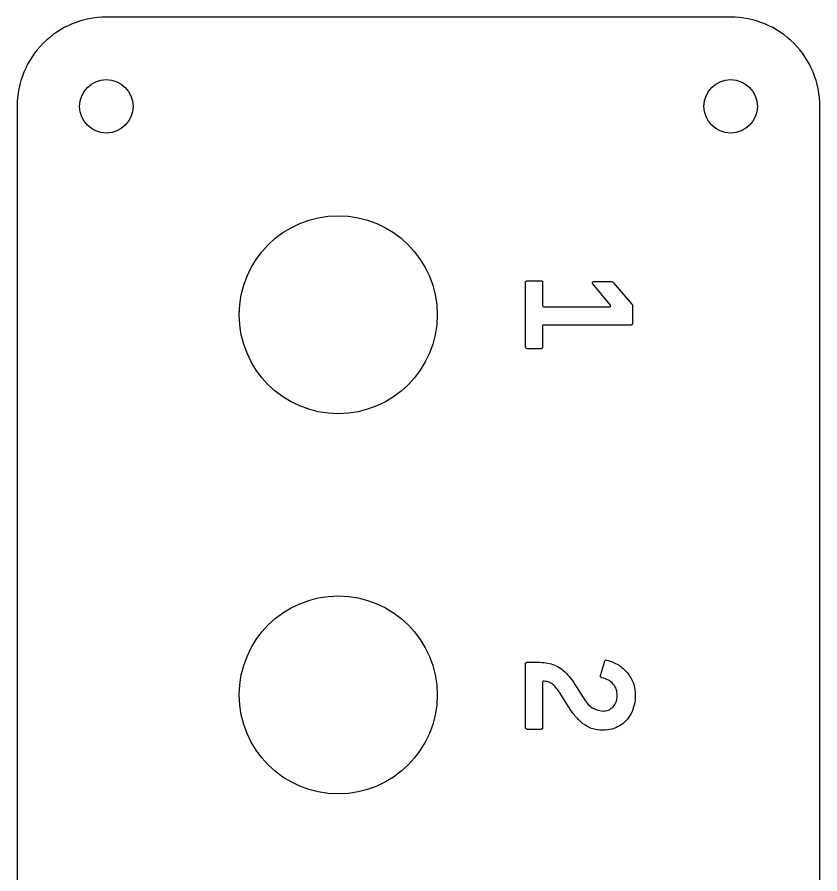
# Model space of a CAD drawing. Header units: millimetres. Extents: x 6.3 to 98.4, y -103.7 to -6.4.
# Drawn here: x 53.35 to 98.35, y -54.37 to -6.35 of the extents above; entities that cross this region are included whole.
import ezdxf

# ---------------------------------------------------------------- set-up
doc = ezdxf.new("R2010")
doc.units = ezdxf.units.MM
doc.layers.get('0').update_dxf_attribs({"linetype": 'CONTINUOUS'})

msp = doc.modelspace()

# ---------------------------------------------------------------- linework, layer by layer
for p, q in [((81.953, -21.124), (82.707, -21.124)), ((81.85, -24.835), (81.85, -21.227)), ((82.81, -21.227), (82.81, -22.53)), ((86.607, -22.487), (85.622, -21.304)), ((85.682, -21.175), (86.642, -21.175)), ((86.779, -21.235), (87.799, -22.427)), ((87.85, -22.547), (87.85, -23.507)), ((82.862, -22.581), (86.564, -22.581)), ((82.81, -23.661), (82.81, -24.835)), ((87.747, -23.61), (82.862, -23.61)), ((82.707, -24.938), (81.953, -24.938)), ((81.85, -46.167), (81.85, -42.61)), ((81.953, -42.507), (82.527, -42.507)), ((86.059, -43.261), (86.29, -42.455)), ((82.81, -43.647), (82.81, -46.167)), ((82.896, -43.57), (82.87, -43.57)), ((84.696, -43.87), (85.073, -44.478)), ((84.242, -44.975), (83.864, -44.375)), ((82.707, -46.27), (81.953, -46.27))]:
    msp.add_line(p, q)
msp.add_lwpolyline([(58.35, -6.35, 0.414214), (53.35, -11.35), (53.35, -98.694, 0.414214), (58.35, -103.694), (93.35, -103.694, 0.414214), (98.35, -98.694), (98.35, -11.35, 0.414214), (93.35, -6.35)], format="xyb", close=True)
for centre, radius in [((58.35, -11.35), 1.5), ((93.35, -11.35), 1.5), ((71.35, -23.031), 5.55), ((71.35, -44.341), 5.55)]:
    msp.add_circle(centre, radius)
for points, knots in [([(81.88, -21.154), (81.891, -21.145), (81.912, -21.128), (81.939, -21.125), (81.953, -21.124)], [0, 0, 0, 0, 0.004011766, 0.008046391, 0.008046391, 0.008046391, 0.008046391]), ([(82.707, -21.124), (82.721, -21.125), (82.748, -21.128), (82.77, -21.145), (82.78, -21.154)], [0, 0, 0, 0, 0.004034628, 0.008046385, 0.008046385, 0.008046385, 0.008046385]), ([(81.85, -21.227), (81.851, -21.213), (81.854, -21.186), (81.871, -21.164), (81.88, -21.154)], [0, 0, 0, 0, 0.004034628, 0.008046402, 0.008046402, 0.008046402, 0.008046402]), ([(82.78, -21.154), (82.789, -21.164), (82.806, -21.186), (82.809, -21.213), (82.81, -21.227)], [0, 0, 0, 0, 0.00401174, 0.008046379, 0.008046379, 0.008046379, 0.008046379]), ([(85.596, -21.235), (85.601, -21.218), (85.613, -21.177), (85.657, -21.176), (85.682, -21.175)], [0, 0, 0, 0, 0.00498416, 0.01158543, 0.01158543, 0.01158543, 0.01158543]), ([(85.622, -21.304), (85.614, -21.291), (85.601, -21.27), (85.597, -21.245), (85.596, -21.235)], [0, 0, 0, 0, 0.004312409, 0.007380515, 0.007380515, 0.007380515, 0.007380515]), ([(86.642, -21.175), (86.668, -21.178), (86.721, -21.182), (86.76, -21.218), (86.779, -21.235)], [0, 0, 0, 0, 0.00785878, 0.01535877, 0.01535877, 0.01535877, 0.01535877]), ([(86.564, -22.581), (86.579, -22.581), (86.605, -22.581), (86.622, -22.563), (86.629, -22.555)], [0, 0, 0, 0, 0.004227746, 0.007191158, 0.007191158, 0.007191158, 0.007191158]), ([(86.629, -22.555), (86.63, -22.545), (86.634, -22.519), (86.617, -22.499), (86.607, -22.487)], [0, 0, 0, 0, 0.003001905, 0.007467335, 0.007467335, 0.007467335, 0.007467335]), ([(87.799, -22.427), (87.814, -22.444), (87.843, -22.479), (87.848, -22.524), (87.85, -22.547)], [0, 0, 0, 0, 0.00677633, 0.01333218, 0.01333218, 0.01333218, 0.01333218]), ([(87.85, -23.507), (87.849, -23.52), (87.846, -23.548), (87.829, -23.569), (87.82, -23.58)], [0, 0, 0, 0, 0.004034599, 0.008046364, 0.008046364, 0.008046364, 0.008046364]), ([(82.862, -23.61), (82.847, -23.612), (82.817, -23.616), (82.812, -23.646), (82.81, -23.661)], [0, 0, 0, 0, 0.004065832, 0.008131625, 0.008131625, 0.008131625, 0.008131625]), ([(87.82, -23.58), (87.81, -23.588), (87.788, -23.606), (87.761, -23.608), (87.747, -23.61)], [0, 0, 0, 0, 0.004011782, 0.00804638, 0.00804638, 0.00804638, 0.00804638]), ([(81.88, -24.908), (81.871, -24.898), (81.854, -24.876), (81.851, -24.849), (81.85, -24.835)], [0, 0, 0, 0, 0.004011774, 0.008046402, 0.008046402, 0.008046402, 0.008046402]), ([(81.953, -24.938), (81.939, -24.937), (81.912, -24.934), (81.891, -24.917), (81.88, -24.908)], [0, 0, 0, 0, 0.004034628, 0.008046402, 0.008046402, 0.008046402, 0.008046402]), ([(82.78, -24.908), (82.77, -24.917), (82.748, -24.934), (82.721, -24.937), (82.707, -24.938)], [0, 0, 0, 0, 0.004011823, 0.008046392, 0.008046392, 0.008046392, 0.008046392]), ([(82.81, -24.835), (82.809, -24.849), (82.806, -24.876), (82.789, -24.898), (82.78, -24.908)], [0, 0, 0, 0, 0.004034617, 0.008046424, 0.008046424, 0.008046424, 0.008046424]), ([(81.85, -42.61), (81.851, -42.596), (81.854, -42.568), (81.871, -42.547), (81.88, -42.537)], [0, 0, 0, 0, 0.004034613, 0.008046399, 0.008046399, 0.008046399, 0.008046399]), ([(81.88, -42.537), (81.891, -42.528), (81.912, -42.51), (81.939, -42.508), (81.953, -42.507)], [0, 0, 0, 0, 0.004011766, 0.008046393, 0.008046393, 0.008046393, 0.008046393]), ([(82.527, -42.507), (82.683, -42.51), (82.975, -42.517), (83.257, -42.595), (83.389, -42.631)], [0, 0, 0, 0, 0.04649679, 0.08732515, 0.08732515, 0.08732515, 0.08732515]), ([(83.389, -42.631), (83.509, -42.681), (83.757, -42.783), (83.958, -42.96), (84.062, -43.051)], [0, 0, 0, 0, 0.03881842, 0.07979926, 0.07979926, 0.07979926, 0.07979926]), ([(86.29, -42.455), (86.302, -42.429), (86.324, -42.376), (86.382, -42.383), (86.41, -42.387)], [0, 0, 0, 0, 0.00772617, 0.01545236, 0.01545236, 0.01545236, 0.01545236]), ([(86.41, -42.387), (86.634, -42.462), (87.075, -42.609), (87.402, -42.937), (87.563, -43.098)], [0, 0, 0, 0, 0.0699075, 0.137137, 0.137137, 0.137137, 0.137137]), ([(84.062, -43.051), (84.169, -43.166), (84.406, -43.419), (84.594, -43.71), (84.696, -43.87)], [0, 0, 0, 0, 0.0471313, 0.1037475, 0.1037475, 0.1037475, 0.1037475]), ([(87.563, -43.098), (87.692, -43.285), (87.956, -43.67), (87.988, -44.136), (88.004, -44.375)], [0, 0, 0, 0, 0.0668459, 0.1373577, 0.1373577, 0.1373577, 0.1373577]), ([(82.87, -43.57), (82.853, -43.574), (82.814, -43.583), (82.811, -43.624), (82.81, -43.647)], [0, 0, 0, 0, 0.00489583, 0.01087284, 0.01087284, 0.01087284, 0.01087284]), ([(83.41, -43.78), (83.336, -43.725), (83.182, -43.611), (82.993, -43.584), (82.896, -43.57)], [0, 0, 0, 0, 0.02729119, 0.05632219, 0.05632219, 0.05632219, 0.05632219]), ([(86.063, -43.338), (86.058, -43.326), (86.046, -43.301), (86.054, -43.275), (86.059, -43.261)], [0, 0, 0, 0, 0.003828771, 0.007968704, 0.007968704, 0.007968704, 0.007968704]), ([(86.136, -43.381), (86.12, -43.378), (86.091, -43.371), (86.072, -43.349), (86.063, -43.338)], [0, 0, 0, 0, 0.004641904, 0.00865797, 0.00865797, 0.00865797, 0.00865797]), ([(86.77, -43.732), (86.685, -43.651), (86.505, -43.478), (86.263, -43.415), (86.136, -43.381)], [0, 0, 0, 0, 0.03487329, 0.07357604, 0.07357604, 0.07357604, 0.07357604]), ([(83.864, -44.375), (83.79, -44.254), (83.658, -44.04), (83.485, -43.858), (83.41, -43.78)], [0, 0, 0, 0, 0.04270215, 0.0750992, 0.0750992, 0.0750992, 0.0750992]), ([(86.993, -44.375), (86.985, -44.255), (86.968, -44.021), (86.835, -43.827), (86.77, -43.732)], [0, 0, 0, 0, 0.03537012, 0.06915193, 0.06915193, 0.06915193, 0.06915193]), ([(85.073, -44.478), (85.222, -44.702), (85.491, -45.106), (85.961, -45.205), (86.17, -45.25)], [0, 0, 0, 0, 0.0771262, 0.1389268, 0.1389268, 0.1389268, 0.1389268]), ([(86.762, -45.005), (86.829, -44.916), (86.969, -44.729), (86.985, -44.496), (86.993, -44.375)], [0, 0, 0, 0, 0.03291307, 0.06842331, 0.06842331, 0.06842331, 0.06842331]), ([(88.004, -44.375), (87.996, -44.556), (87.979, -44.908), (87.837, -45.23), (87.769, -45.387)], [0, 0, 0, 0, 0.0538946, 0.1046447, 0.1046447, 0.1046447, 0.1046447]), ([(85.043, -45.94), (84.897, -45.8), (84.593, -45.51), (84.362, -45.158), (84.242, -44.975)], [0, 0, 0, 0, 0.0603108, 0.12575, 0.12575, 0.12575, 0.12575]), ([(86.17, -45.25), (86.284, -45.24), (86.507, -45.222), (86.678, -45.077), (86.762, -45.005)], [0, 0, 0, 0, 0.0333497, 0.06544915, 0.06544915, 0.06544915, 0.06544915]), ([(87.769, -45.387), (87.684, -45.526), (87.516, -45.802), (87.252, -45.986), (87.122, -46.077)], [0, 0, 0, 0, 0.04842601, 0.09552914, 0.09552914, 0.09552914, 0.09552914]), ([(86.187, -46.321), (85.968, -46.309), (85.551, -46.285), (85.206, -46.051), (85.043, -45.94)], [0, 0, 0, 0, 0.0644592, 0.1226545, 0.1226545, 0.1226545, 0.1226545]), ([(87.122, -46.077), (86.978, -46.148), (86.683, -46.294), (86.355, -46.312), (86.187, -46.321)], [0, 0, 0, 0, 0.04759616, 0.0974715, 0.0974715, 0.0974715, 0.0974715]), ([(81.88, -46.24), (81.871, -46.229), (81.854, -46.208), (81.851, -46.18), (81.85, -46.167)], [0, 0, 0, 0, 0.004011774, 0.008046402, 0.008046402, 0.008046402, 0.008046402]), ([(81.953, -46.27), (81.939, -46.268), (81.912, -46.266), (81.891, -46.248), (81.88, -46.24)], [0, 0, 0, 0, 0.004034628, 0.008046402, 0.008046402, 0.008046402, 0.008046402]), ([(82.78, -46.24), (82.77, -46.248), (82.748, -46.266), (82.721, -46.268), (82.707, -46.27)], [0, 0, 0, 0, 0.004011823, 0.008046392, 0.008046392, 0.008046392, 0.008046392]), ([(82.81, -46.167), (82.809, -46.18), (82.806, -46.208), (82.789, -46.229), (82.78, -46.24)], [0, 0, 0, 0, 0.004034617, 0.008046424, 0.008046424, 0.008046424, 0.008046424])]:
    msp.add_open_spline(points, degree=3, knots=knots)
msp.add_open_spline([(82.81, -22.53), (82.812, -22.545), (82.817, -22.575), (82.847, -22.579), (82.862, -22.581)], degree=3)

doc.saveas('drawing.dxf')
